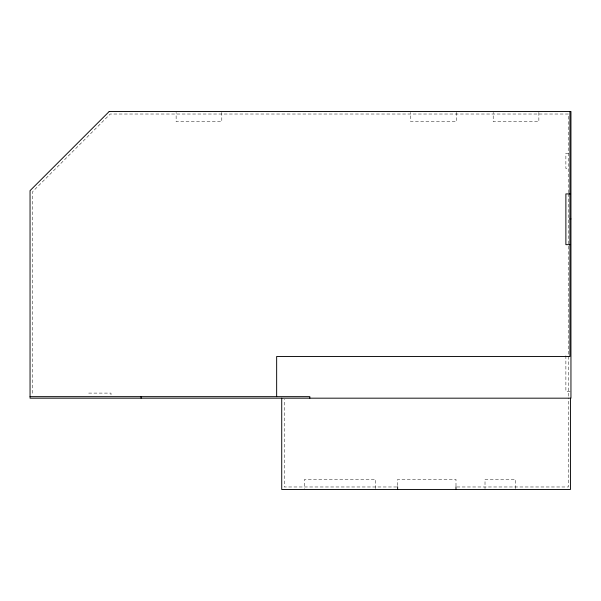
<?xml version="1.0" encoding="UTF-8"?>
<svg xmlns="http://www.w3.org/2000/svg" width="601" height="601" viewBox="0 0 601 601"><rect width="100%" height="100%" fill="white"/><g stroke="black" fill="none" stroke-linecap="round" stroke-linejoin="round"><path stroke-width="0.45" stroke-dasharray="3 2.25" d="M568.411 153.278L565.879 153.278L565.879 168.498L568.411 168.498M570.101 391.251L565.879 391.251L565.879 355.732M396.698 486.975L284.265 486.975L284.265 399.365M456.925 486.975L568.411 486.975L568.411 397.952M568.411 192.741L568.411 114.025L110.253 114.025L32.589 191.696L32.589 394.707M568.411 193.672L568.411 397.013M538.864 112.41L538.864 121.635L493.196 121.635L493.196 112.41M515.463 488.59L515.463 479.365L485.015 479.365L485.015 488.59M456.444 112.41L456.444 121.635L410.783 121.635L410.783 112.41M455.986 486.126L455.986 479.365L397.637 479.365L397.637 486.126M375.557 488.59L375.557 479.365L304.519 479.365L304.519 488.59M221.799 112.41L221.799 121.635L176.131 121.635L176.131 112.41M110.99 394.797L110.99 393.099L88.159 393.099L88.159 394.797"/><path stroke-width="0.9" d="M570.101 193.913L565.879 193.913L565.879 244.66L570.101 244.66M569.936 218.929L570.95 218.929M30.05 396.652L309.838 396.652L309.838 398.178M570.439 398.178L570.439 489.507L281.726 489.507L281.726 398.178M569.936 111.493L569.936 356.491L276.655 356.491L276.655 396.652M455.986 486.742L455.986 489.507M397.637 486.742L397.637 489.507M141.085 396.652L141.085 398.178M109.209 111.493L30.05 190.645L30.05 398.178L570.95 398.178L570.95 111.493L109.209 111.493"/></g></svg>
